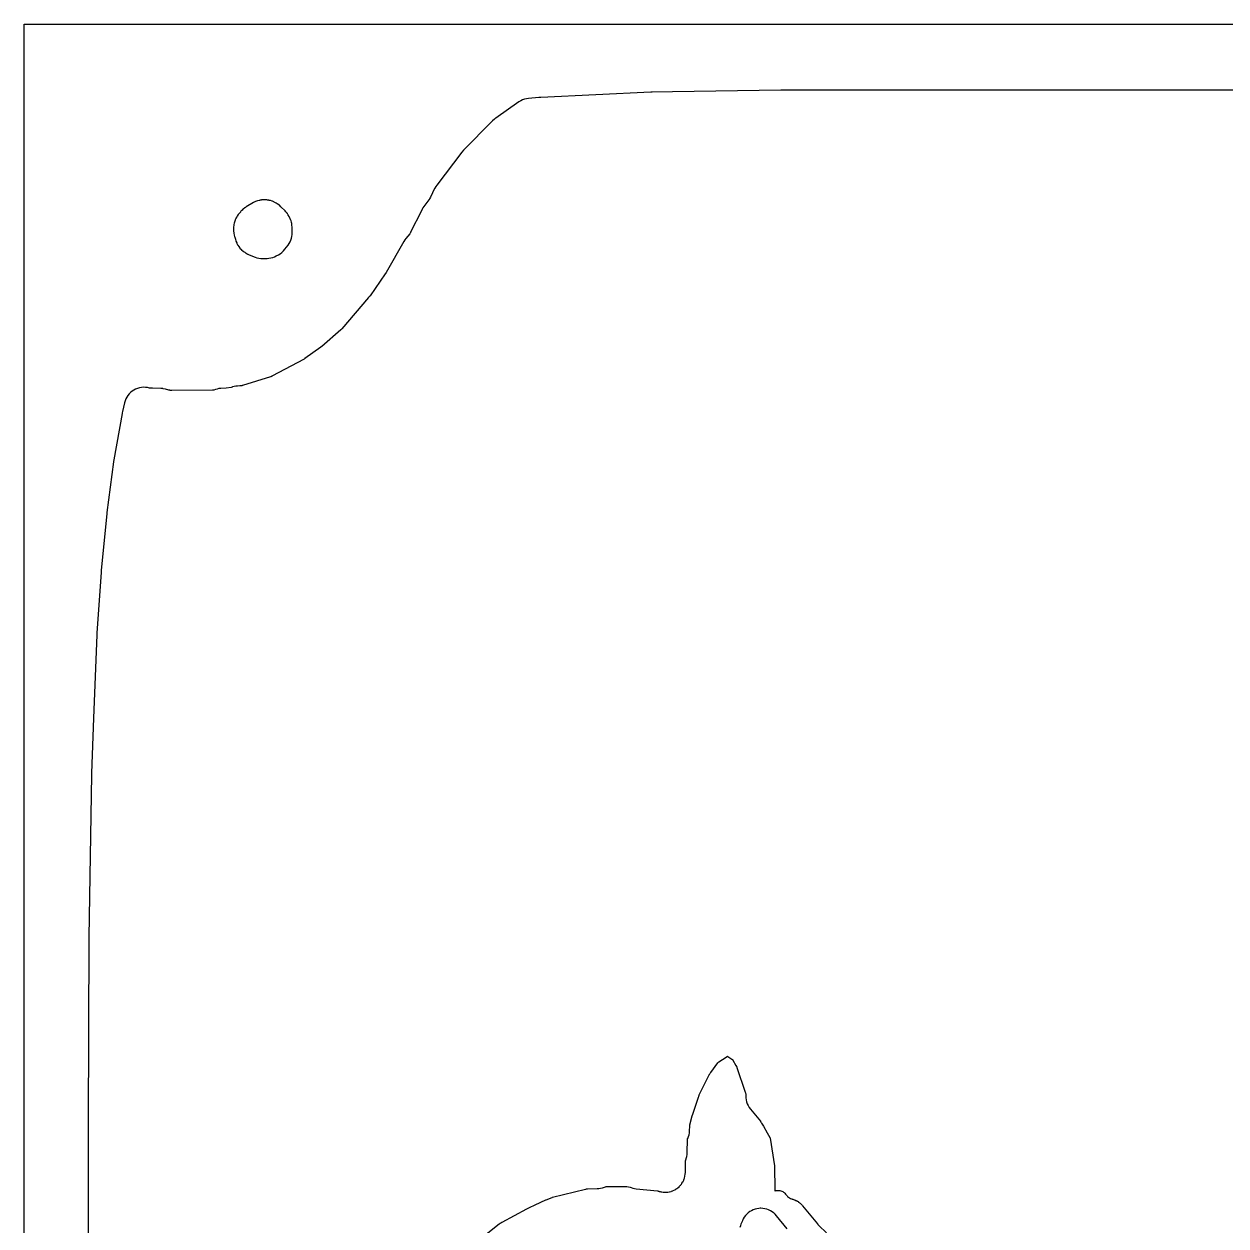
# Model space of a CAD drawing. Header units: millimetres. Extents: x 0 to 300, y 0 to 300.
# Drawn here: x 0 to 150, y 150 to 300 of the extents above; entities that cross this region are included whole.
import ezdxf

# ---------------------------------------------------------------- set-up
doc = ezdxf.new("R2010")
doc.units = ezdxf.units.MM
doc.layers.add('CUT', color=7, linetype='CONTINUOUS')

msp = doc.modelspace()

# ---------------------------------------------------------------- linework, layer by layer
at = {"layer": 'CUT'}
for points in [[(299.95, 0), (0.05, 0), (0.02, 0), (0.01, 0), (0.01, 0.01), (0, 0.01), (0, 0.02), (0, 0.05), (0, 299.92), (0, 299.95), (0, 299.96), (0.01, 299.97), (0.02, 299.97), (0.05, 299.97), (299.95, 299.97)], [(153.01, 291.72), (115.59, 291.72), (94.48, 291.72), (94.44, 291.72), (80.94, 291.51), (80.93, 291.51), (78.41, 291.47), (78.35, 291.47), (78.23, 291.47), (64.49, 290.82), (64.46, 290.82), (64.26, 290.81), (62.97, 290.69), (62.71, 290.65), (62.46, 290.59), (62.22, 290.5), (61.99, 290.39), (61.77, 290.25), (58.87, 288.22), (58.8, 288.17), (58.72, 288.11), (58.45, 287.88), (58.44, 287.87), (58.43, 287.86), (54.84, 284.24), (54.63, 283.99), (51.51, 279.87), (51.38, 279.68), (51.26, 279.48), (51.25, 279.46), (51.24, 279.43), (50.72, 278.36), (50.66, 278.25), (50.63, 278.2), (49.79, 277.02), (49.68, 276.85), (49.59, 276.68), (48.25, 273.98), (48.25, 273.97), (48.24, 273.96), (48.21, 273.91), (48.2, 273.9), (48.18, 273.86), (48.14, 273.81), (47.65, 273.22), (47.51, 273.04), (47.39, 272.85), (45.21, 268.97), (45.11, 268.82), (45.1, 268.81), (45.08, 268.78), (43.18, 266.06), (43.1, 265.97), (43.09, 265.96), (43.03, 265.89), (42.99, 265.85), (39.64, 261.93), (39.58, 261.87), (39.52, 261.81), (37.15, 259.74), (37.13, 259.73), (37.12, 259.72), (37.11, 259.71), (37.06, 259.67), (37.04, 259.66), (35.06, 258.22), (35.03, 258.2), (35.01, 258.19), (34.95, 258.16), (30.92, 256.01), (30.91, 256), (30.89, 255.99), (30.84, 255.97), (30.81, 255.96), (30.79, 255.95), (30.78, 255.95), (30.74, 255.94), (27.26, 254.85), (27.25, 254.85), (27.24, 254.85), (27.2, 254.84), (27.18, 254.83), (27.15, 254.83), (27.11, 254.83), (27.08, 254.83), (26.94, 254.82), (26.64, 254.8), (26.43, 254.78), (26.22, 254.74), (26.02, 254.68), (25.99, 254.67), (25.85, 254.62), (25.22, 254.52), (24.56, 254.49), (24.33, 254.47), (24.1, 254.42), (23.88, 254.36), (23.68, 254.29), (23.64, 254.28), (23.62, 254.27), (23.6, 254.27), (23.58, 254.27), (23.57, 254.27), (23.52, 254.27), (18.46, 254.25), (18.38, 254.25), (18.34, 254.25), (18.32, 254.25), (18.31, 254.25), (18.3, 254.25), (18.28, 254.25), (18.26, 254.25), (18.25, 254.25), (18.23, 254.26), (18.19, 254.27), (18.18, 254.27), (18.07, 254.3), (17.64, 254.41), (17.38, 254.46), (17.33, 254.47), (17.31, 254.47), (17.23, 254.48), (17.11, 254.49), (17.07, 254.49), (16.03, 254.53), (15.77, 254.54), (15.76, 254.54), (15.7, 254.54), (15.67, 254.54), (15.66, 254.54), (15.41, 254.6), (15.16, 254.63), (14.91, 254.64), (14.65, 254.62), (14.41, 254.58), (14.16, 254.51), (13.93, 254.41), (13.7, 254.3), (13.49, 254.16), (13.3, 254), (13.12, 253.82), (12.96, 253.62), (12.82, 253.41), (12.7, 253.19), (12.61, 252.95), (12.54, 252.71), (12.28, 251.6), (12.24, 251.44), (12.24, 251.39), (11.21, 245.59), (11.21, 245.57), (11.19, 245.49), (11.18, 245.43), (11.17, 245.35), (10.34, 239.02), (10.33, 238.88), (9.64, 231.79), (9.63, 231.64), (9.62, 231.52), (9.1, 223.99), (9.09, 223.85), (9.09, 223.82), (9.09, 223.75), (8.68, 213.36), (8.68, 213.35), (8.4, 206.48), (8.4, 206.38), (8.4, 206.3), (8.09, 186.02), (8.09, 185.99), (8, 162.63), (8, 162.62), (8.03, 130.01)], [(56.48, 148.01), (59.31, 150.25), (59.44, 150.35), (59.49, 150.38), (59.64, 150.47), (59.65, 150.47), (62.75, 152.13), (62.9, 152.2), (63.08, 152.29), (63.78, 152.62), (65.13, 153.25), (65.15, 153.26), (65.16, 153.26), (65.92, 153.55), (65.93, 153.55), (65.96, 153.56), (65.97, 153.56), (70.07, 154.57), (70.08, 154.57), (70.1, 154.57), (70.12, 154.58), (70.13, 154.58), (70.21, 154.6), (70.21, 154.61), (70.22, 154.61), (70.24, 154.61), (70.25, 154.61), (70.3, 154.61), (70.32, 154.61), (71.52, 154.65), (71.74, 154.67), (71.96, 154.71), (72.18, 154.76), (72.57, 154.88), (72.65, 154.9), (72.67, 154.9), (75.2, 154.89), (75.21, 154.89), (75.64, 154.83), (75.75, 154.79), (75.96, 154.72), (76.17, 154.67), (76.38, 154.63), (79.06, 154.35), (79.08, 154.35), (79.09, 154.35), (79.14, 154.34), (79.16, 154.34), (79.17, 154.34), (79.19, 154.33), (79.2, 154.33), (79.23, 154.32), (79.26, 154.31), (79.27, 154.3), (79.37, 154.28), (79.49, 154.25), (79.54, 154.24), (79.61, 154.23), (79.78, 154.2), (79.85, 154.2), (80.03, 154.19), (80.06, 154.19), (80.09, 154.19), (80.11, 154.19), (80.13, 154.19), (80.14, 154.19), (80.15, 154.2), (80.27, 154.2), (80.33, 154.21), (80.51, 154.24), (80.53, 154.24), (80.56, 154.25), (80.75, 154.3), (80.8, 154.31), (80.98, 154.38), (81.02, 154.39), (81.2, 154.48), (81.24, 154.5), (81.3, 154.54), (81.31, 154.55), (81.34, 154.57), (81.39, 154.6), (81.41, 154.61), (81.42, 154.62), (81.43, 154.63), (81.44, 154.63), (81.47, 154.65), (81.61, 154.75), (81.63, 154.77), (81.79, 154.91), (81.81, 154.94), (81.93, 155.07), (81.95, 155.09), (81.97, 155.11), (82.04, 155.21), (82.1, 155.29), (82.11, 155.31), (82.23, 155.5), (82.24, 155.51), (82.24, 155.52), (82.33, 155.72), (82.34, 155.73), (82.39, 155.87), (82.42, 155.95), (82.42, 155.96), (82.48, 156.18), (82.48, 156.19), (82.52, 156.43), (82.53, 156.67), (82.54, 157.93), (82.54, 157.95), (82.54, 157.97), (82.55, 158.02), (82.56, 158.1), (82.7, 158.66), (82.75, 158.92), (82.77, 159.18), (82.82, 160.73), (82.82, 160.81), (82.82, 160.86), (82.82, 160.87), (82.82, 160.88), (82.84, 160.91), (82.93, 161.14), (83, 161.37), (83.04, 161.61), (83.06, 161.85), (83.08, 162.42), (83.08, 162.43), (83.08, 162.45), (83.09, 162.47), (83.09, 162.5), (83.1, 162.55), (83.11, 162.6), (83.39, 163.74), (83.39, 163.75), (83.41, 163.8), (84.18, 166.06), (84.2, 166.16), (84.21, 166.19), (84.22, 166.21), (84.24, 166.27), (84.26, 166.33), (84.3, 166.42), (85.56, 168.91), (85.57, 168.93), (85.58, 168.95), (85.63, 169.05), (85.64, 169.06), (85.64, 169.07), (85.66, 169.09), (85.67, 169.11), (85.71, 169.15), (86.6, 170.33), (86.62, 170.37), (86.63, 170.39), (86.64, 170.4), (86.65, 170.41), (86.71, 170.45), (87.62, 171.04), (87.79, 171.17), (87.83, 171.14), (88.35, 170.8), (88.39, 170.76), (88.42, 170.74), (88.44, 170.72), (88.47, 170.68), (88.84, 170.01), (88.91, 169.9), (88.92, 169.89), (88.93, 169.87), (88.94, 169.85), (88.97, 169.76), (90.01, 166.66), (90.02, 166.61), (90.04, 166.56), (90.06, 166.47), (90.07, 166.45), (90.07, 166.43), (90.07, 166.4), (90.1, 165.99), (90.12, 165.73), (90.18, 165.48), (90.26, 165.24), (90.37, 165), (90.5, 164.78), (90.65, 164.57), (91.89, 163.05), (91.93, 162.99), (91.95, 162.97), (91.97, 162.94), (91.99, 162.91), (92.03, 162.83), (92.27, 162.42), (92.74, 161.62), (92.75, 161.61), (93.07, 161.04), (93.08, 161.03), (93.09, 161.01), (93.09, 161), (93.1, 160.98), (93.1, 160.96), (93.11, 160.93), (93.65, 157.5), (93.66, 157.45), (93.66, 157.38), (93.69, 154.57), (93.71, 154.34), (93.76, 154.36), (93.88, 154.39), (93.99, 154.4), (94.11, 154.41), (94.23, 154.4), (94.34, 154.39), (94.46, 154.36), (94.57, 154.32), (94.68, 154.27), (94.78, 154.21), (94.87, 154.14), (94.96, 154.06), (95.04, 153.97), (95.11, 153.88), (95.12, 153.86), (95.22, 153.74), (95.29, 153.65), (95.39, 153.58), (95.51, 153.5), (95.64, 153.43), (95.77, 153.37), (95.82, 153.35), (95.86, 153.34), (95.87, 153.34), (95.92, 153.32), (95.94, 153.32), (95.96, 153.31), (96.03, 153.3), (96.13, 153.26), (96.21, 153.23), (96.33, 153.18), (96.35, 153.17), (96.39, 153.15), (96.4, 153.14), (96.41, 153.14), (96.43, 153.13), (96.5, 153.09), (96.51, 153.08), (96.53, 153.07), (96.6, 153.02), (96.62, 153), (96.65, 152.98), (96.67, 152.97), (96.72, 152.93), (96.79, 152.89), (96.84, 152.84), (96.88, 152.81), (96.9, 152.79), (96.92, 152.77), (96.93, 152.76), (96.94, 152.76), (97.03, 152.66), (97.05, 152.64), (97.09, 152.6), (97.09, 152.59), (97.17, 152.51), (99.02, 150.24), (99.05, 150.2), (99.08, 150.16), (99.19, 150.05), (100.15, 149.12)], [(95.23, 149.63), (93.9, 151.26), (93.74, 151.45), (93.56, 151.61), (93.55, 151.61), (93.36, 151.76), (93.15, 151.89), (92.92, 152), (92.69, 152.08), (92.45, 152.14), (92.21, 152.18), (91.96, 152.19), (91.85, 152.19), (91.72, 152.18), (91.47, 152.14), (91.23, 152.08), (91, 152), (90.79, 151.89), (90.78, 151.89), (90.57, 151.77), (90.38, 151.62), (90.37, 151.62), (90.2, 151.45), (90.19, 151.45), (90.02, 151.27), (89.89, 151.08), (89.88, 151.07), (89.76, 150.87), (89.75, 150.86), (89.7, 150.75), (89.65, 150.65), (89.65, 150.64), (89.47, 150.22), (89.41, 150.04), (89.4, 150.01), (89.34, 149.81)]]:
    msp.add_lwpolyline(points, dxfattribs=at)
msp.add_lwpolyline([(31.03, 270.84), (31.26, 270.92), (31.47, 271.03), (31.75, 271.18), (31.98, 271.31), (32.19, 271.47), (32.38, 271.65), (32.55, 271.86), (32.95, 272.38), (33.09, 272.57), (33.21, 272.78), (33.3, 273), (33.38, 273.23), (33.43, 273.46), (33.46, 273.7), (33.47, 273.94), (33.46, 274.62), (33.44, 274.88), (33.44, 274.89), (33.43, 274.94), (33.43, 274.96), (33.4, 275.14), (33.39, 275.16), (33.37, 275.23), (33.32, 275.42), (33.26, 275.56), (33.23, 275.64), (33.21, 275.67), (33.09, 275.94), (32.98, 276.14), (32.96, 276.17), (32.95, 276.18), (32.94, 276.19), (32.93, 276.22), (32.9, 276.27), (32.86, 276.32), (32.83, 276.36), (32.82, 276.37), (32.81, 276.38), (32.78, 276.42), (32.76, 276.45), (32.75, 276.46), (32.74, 276.47), (32.73, 276.48), (32.72, 276.49), (32.72, 276.5), (32.69, 276.54), (32.58, 276.66), (32.06, 277.18), (31.87, 277.35), (31.83, 277.38), (31.67, 277.5), (31.61, 277.53), (31.45, 277.63), (31.39, 277.66), (31.22, 277.75), (31.17, 277.77), (31, 277.85), (30.96, 277.86), (30.77, 277.93), (30.59, 277.97), (30.54, 277.98), (30.51, 277.99), (30.37, 278.01), (30.3, 278.02), (30.28, 278.02), (30.06, 278.03), (30.05, 278.03), (29.94, 278.03), (29.91, 278.03), (29.68, 278.02), (29.65, 278.02), (29.6, 278.01), (29.57, 278), (29.56, 278), (29.46, 277.98), (29.43, 277.98), (29.42, 277.98), (29.41, 277.97), (29.4, 277.97), (29.39, 277.97), (29.38, 277.97), (29.18, 277.91), (29.17, 277.91), (29.13, 277.9), (28.88, 277.81), (28.65, 277.69), (27.74, 277.15), (27.72, 277.14), (27.71, 277.14), (27.64, 277.09), (27.54, 277.03), (27.53, 277.02), (27.52, 277.01), (27.51, 277.01), (27.49, 276.99), (27.48, 276.98), (27.47, 276.98), (27.44, 276.96), (27.41, 276.93), (27.39, 276.91), (27.38, 276.9), (27.35, 276.89), (27.18, 276.72), (27.17, 276.71), (27.16, 276.7), (27.15, 276.7), (27.06, 276.6), (27.02, 276.55), (27, 276.52), (27, 276.51), (26.78, 276.24), (26.73, 276.19), (26.58, 275.98), (26.55, 275.92), (26.45, 275.76), (26.43, 275.7), (26.42, 275.68), (26.41, 275.67), (26.4, 275.64), (26.35, 275.52), (26.33, 275.45), (26.31, 275.4), (26.3, 275.36), (26.29, 275.34), (26.29, 275.33), (26.29, 275.32), (26.28, 275.29), (26.27, 275.28), (26.25, 275.22), (26.25, 275.21), (26.24, 275.17), (26.22, 275.12), (26.19, 274.96), (26.19, 274.95), (26.17, 274.88), (26.14, 274.63), (26.14, 274.38), (26.15, 274.19), (26.15, 274.12), (26.17, 273.91), (26.17, 273.89), (26.18, 273.86), (26.18, 273.85), (26.21, 273.67), (26.21, 273.64), (26.22, 273.61), (26.27, 273.44), (26.29, 273.37), (26.37, 273.13), (26.44, 272.89), (26.54, 272.65), (26.55, 272.63), (26.56, 272.61), (26.57, 272.6), (26.65, 272.41), (26.66, 272.41), (26.67, 272.39), (26.79, 272.19), (26.95, 272.01), (26.95, 272), (26.96, 271.98), (27.12, 271.83), (27.12, 271.82), (27.14, 271.79), (27.35, 271.63), (27.49, 271.53), (27.54, 271.49), (27.68, 271.39), (27.72, 271.36), (27.82, 271.31), (27.88, 271.28), (27.89, 271.27), (27.9, 271.27), (27.91, 271.26), (28.11, 271.17), (28.83, 270.89), (29.06, 270.81), (29.3, 270.76), (29.54, 270.73), (29.79, 270.72), (30.34, 270.73), (30.57, 270.75), (30.81, 270.78)], close=True, dxfattribs=at)

doc.saveas('drawing.dxf')
